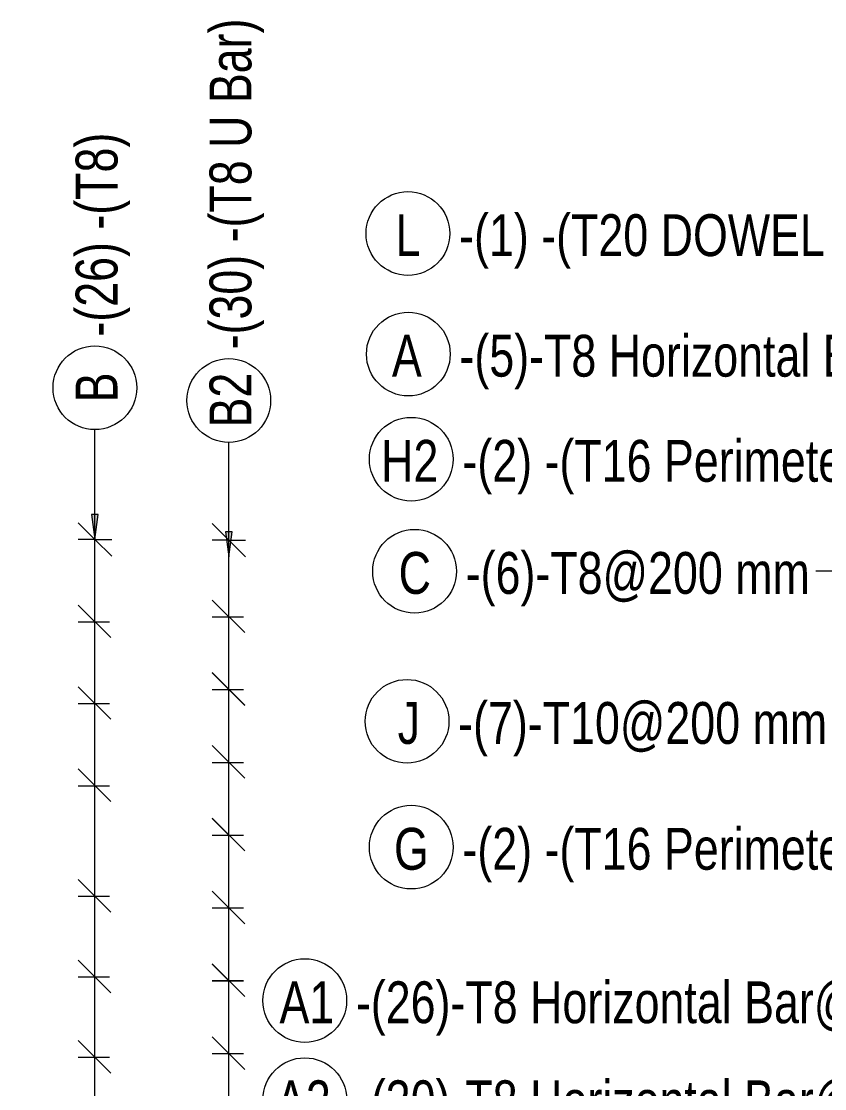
# Model space of a CAD drawing. Header units: millimetres. Extents: x -12508 to 11584, y -2169 to 13538.
# Drawn here: x -12508 to -10590, y 2288 to 4838 of the extents above; entities that cross this region are included whole.
import ezdxf

# ---------------------------------------------------------------- set-up
doc = ezdxf.new("R2010")
doc.units = ezdxf.units.MM
for name, color, linetype, lineweight in [('A-ANNO-DIMS', 211, 'Continuous', 9), ('A-ANNO-DIMS-40', 211, 'Continuous', 9), ('A-DETL-MBND', 5, 'Continuous', 18), ('S-RBAR-IDEN', 171, 'Continuous', 9)]:
    doc.layers.add(name, color=color, linetype=linetype, lineweight=lineweight)
doc.styles.add('Nirmala UI Semilight', font='NirmalaS.ttf', dxfattribs={"width": 0.8, "height": 100})
doc.styles.add('Nirmala UI Semilight_1', font='NirmalaS.ttf', dxfattribs={"height": 100})
doc.dimstyles.new('Arrow_Filled_-_2_5_NI_UI', dxfattribs={"dimscale": 304.8, "dimtxt": 104.736395, "dimasz": 0.262467, "dimexe": 0.131234, "dimexo": 0.0625, "dimgap": 0.131234, "dimtad": 1, "dimdec": 4, "dimzin": 0, "dimdsep": 46, "dimtxsty": 'Nirmala UI Semilight_1', "dimblk1": 'OBLIQUE', "dimblk2": 'OBLIQUE', "dimsah": 1, "dimcen": 0.09, "dimazin": 0, "dimtfac": 1, "dimtdec": 4, "dimtix": 1, "dimtmove": 0, "dimatfit": 3, "dimfxl": 0.131234, "dimfxlon": 1, "dimtvp": 1, "dimtolj": 1, "dimtzin": 0, "dimarcsym": 2})

# ---------------------------------------------------------------- blocks, each defined once
blk = doc.blocks.new('M_Rebar Tag_rfa MARK - ARROW-794226-Elevation Front 1')
at = {"layer": 'S-RBAR-IDEN'}
blk.add_circle((-7744.2, 3994.2), 100, dxfattribs=at)
blk = doc.blocks.new('M_Rebar Tag_rfa Dimension - ARROW-793927-Elevation Front 1')
at = {"layer": 'S-RBAR-IDEN'}
blk.add_circle((-11584.1, 4043.1), 100, dxfattribs=at)
blk = doc.blocks.new('DIMBLOCK43-Elevation Front 1')
at = {"layer": 'A-ANNO-DIMS-40'}
for p, q in [((-12012.7, 3598.5), (-12052.7, 3638.5)), ((-12012.7, 3598.5), (-12052.7, 3598.5)), ((-12012.6, -1352.1), (-12012.7, 3598.5)), ((-12012.7, 3598.5), (-11972.7, 3558.5)), ((-12012.7, 3598.5), (-11972.7, 3598.5)), ((-12012.6, -1352.1), (-12052.6, -1312.1)), ((-12012.6, -1352.1), (-12052.6, -1352.1)), ((-12012.6, -1352.1), (-11972.6, -1392.1)), ((-12012.6, -1352.1), (-11972.6, -1352.1))]:
    blk.add_line(p, q, dxfattribs=at)
at = {"layer": 'A-ANNO-DIMS-40', "color": 0, "insert": (-12183.1, 531.9), "char_height": 100, "width": 1419.083, "attachment_point": 1, "rotation": 90, "line_spacing_factor": 1.142579, "style": 'Nirmala UI Semilight_1'}
blk.add_mtext('T8 U Bar @175 mm', dxfattribs=at)
blk = doc.blocks.new('_Oblique')
at = {"color": 0, "linetype": 'ByBlock', "lineweight": -2}
blk.add_line((-0.5, -0.5), (0.5, 0.5), dxfattribs=at)
blk = doc.blocks.new('DIMBLOCK44-Elevation Front 1')
at = {"layer": 'A-ANNO-DIMS-40'}
for p, q in [((-12332.7, 3599.8), (-12372.7, 3639.8)), ((-12332.7, 3599.8), (-12372.7, 3599.8)), ((-12332.6, -1295.2), (-12332.7, 3599.8)), ((-12332.7, 3599.8), (-12292.7, 3559.8)), ((-12332.7, 3599.8), (-12292.7, 3599.8)), ((-12332.6, -1295.2), (-12372.6, -1255.2)), ((-12332.6, -1295.2), (-12372.6, -1295.2)), ((-12332.6, -1295.2), (-12292.6, -1335.2)), ((-12332.6, -1295.2), (-12292.6, -1295.2))]:
    blk.add_line(p, q, dxfattribs=at)
at = {"layer": 'A-ANNO-DIMS-40', "color": 0, "insert": (-12503.1, 755.3), "char_height": 100, "width": 952.911, "attachment_point": 1, "rotation": 90, "line_spacing_factor": 1.142579, "style": 'Nirmala UI Semilight_1'}
blk.add_mtext('T8@200 mm', dxfattribs=at)

msp = doc.modelspace()

# ---------------------------------------------------------------- hatches: boundary and pattern name
at = {"layer": 'S-RBAR-IDEN'}
for points in [[(-12332.70736, 3599.63856), (-12324.80821, 3659.63856), (-12340.60651, 3659.63856)], [(-12012.92367, 3558.25239), (-12005.02452, 3618.25239), (-12020.82282, 3618.25239)]]:
    msp.add_hatch(color=256, dxfattribs=at).paths.add_polyline_path(points)

# ---------------------------------------------------------------- linework, layer by layer
at = {"layer": 'A-DETL-MBND'}
for p, q in [((-12052.75917, 3455.36115), (-11974.97742, 3377.5794)), ((-12372.79389, 3443.14523), (-12295.01215, 3365.36349)), ((-12372.79389, 3403.14523), (-12297.79389, 3403.14523)), ((-12052.75917, 3415.36115), (-11977.75917, 3415.36115)), ((-12052.79371, 3281.75674), (-11975.01197, 3203.975)), ((-12052.75917, 3281.38108), (-11974.97742, 3203.59933)), ((-12372.79389, 3248.14523), (-12295.01215, 3170.36349)), ((-12052.79371, 3241.75674), (-11977.79371, 3241.75674)), ((-12052.75917, 3241.38108), (-11977.75917, 3241.38108)), ((-12372.79389, 3208.14523), (-12297.79389, 3208.14523)), ((-12052.75917, 3107.40069), (-11974.97742, 3029.61895)), ((-12052.75917, 3067.40069), (-11977.75917, 3067.40069)), ((-12372.7898, 3051.54523), (-12295.00806, 2973.76349)), ((-12372.7898, 3011.54523), (-12297.7898, 3011.54523)), ((-12052.79008, 2933.76467), (-11975.00833, 2855.98292)), ((-12052.75917, 2933.42031), (-11974.97742, 2855.63856)), ((-12052.79008, 2893.76467), (-11977.79008, 2893.76467)), ((-12052.75917, 2893.42031), (-11977.75917, 2893.42031)), ((-12372.78251, 2787.24547), (-12295.00076, 2709.46373)), ((-12052.75917, 2759.43961), (-11974.97742, 2681.65786)), ((-12372.78251, 2747.24547), (-12297.78251, 2747.24547)), ((-12052.75917, 2719.43961), (-11977.75917, 2719.43961)), ((-12372.78251, 2594.74547), (-12295.00076, 2516.96373)), ((-12052.78644, 2585.77259), (-11975.00469, 2507.99084)), ((-12052.75917, 2585.45954), (-11974.97742, 2507.67779)), ((-12372.78251, 2554.74547), (-12297.78251, 2554.74547)), ((-12052.78644, 2545.77259), (-11977.78644, 2545.77259)), ((-12052.75917, 2545.45954), (-11977.75917, 2545.45954)), ((-12372.78251, 2402.70834), (-12295.00076, 2324.92659)), ((-12052.75917, 2411.47915), (-11974.97742, 2333.69741)), ((-12372.78251, 2362.70834), (-12297.78251, 2362.70834)), ((-12052.75917, 2371.47915), (-11977.75917, 2371.47915))]:
    msp.add_line(p, q, dxfattribs=at)
at = {"layer": 'S-RBAR-IDEN'}
for p, q in [((-12332.70736, 3599.63856), (-12332.70736, 3862.59048)), ((-12012.92367, 3558.25239), (-12012.92367, 3832.14784)), ((-12324.80821, 3659.63856), (-12340.60651, 3659.63856)), ((-12340.60651, 3659.63856), (-12332.70736, 3599.63856)), ((-12332.70736, 3599.63856), (-12324.80821, 3659.63856)), ((-12005.02452, 3618.25239), (-12020.82282, 3618.25239)), ((-12020.82282, 3618.25239), (-12012.92367, 3558.25239)), ((-12012.92367, 3558.25239), (-12005.02452, 3618.25239)), ((-9784.80573, 3523.95805), (-10610.80155, 3523.95805))]:
    msp.add_line(p, q, dxfattribs=at)

# ---------------------------------------------------------------- block references
for name, p in [('M_Rebar Tag_rfa MARK - ARROW-794226-Elevation Front 1', (-3840.77311, 337.02468)), ('M_Rebar Tag_rfa Dimension - ARROW-793927-Elevation Front 1', (0, 0)), ('M_Rebar Tag_rfa MARK - ARROW-794226-Elevation Front 1', (-3832.90127, -202.30672)), ('M_Rebar Tag_rfa Dimension - ARROW-793927-Elevation Front 1', (14.9562, -519.09971)), ('M_Rebar Tag_rfa Dimension - ARROW-793927-Elevation Front 1', (-3.10567, -877.61004)), ('M_Rebar Tag_rfa MARK - ARROW-794226-Elevation Front 1', (-3832.90127, -1129.44433)), ('M_Rebar Tag_rfa Dimension - ARROW-793927-Elevation Front 1', (-247.37813, -1545.0984)), ('M_Rebar Tag_rfa Dimension - ARROW-793927-Elevation Front 1', (-247.37813, -1781.73428))]:
    msp.add_blockref(name, p, dxfattribs=at)
at = {"layer": 'S-RBAR-IDEN', "rotation": 89.99999999999991}
for p in [(-8338.53701, 11706.76459), (-8018.75332, 11676.32195)]:
    msp.add_blockref('M_Rebar Tag_rfa MARK - ARROW-794226-Elevation Front 1', p, dxfattribs=at)

# ---------------------------------------------------------------- texts
at = {"layer": 'S-RBAR-IDEN', "char_height": 100, "attachment_point": 1, "rotation": 90, "style": 'Nirmala UI Semilight'}
for s, insert, width in [('-(30) -(T8 U Bar)', (-12059.00557, 4054.35919), 944.0672), ('-(26) -(T8)', (-12378.78926, 4084.80183), 584.9112), ('B', (-12378.78926, 3927.74131), 76.962), ('B2', (-12059.00557, 3867.69867), 148.7932)]:
    msp.add_mtext(s, dxfattribs=dict(at, insert=insert, width=width))
at = {"layer": 'S-RBAR-IDEN', "char_height": 100, "attachment_point": 1, "style": 'Nirmala UI Semilight'}
for s, insert, width in [('L', (-11614.51639, 4377.27693), 64.135), ('-(1) -(T20 DOWEL BAR)', (-11462.73587, 4377.27693), 1336.5734), ('A', (-11623.29826, 4089.13966), 87.2236), ('-(5)-T8 Horizontal Bar@175 mm', (-11461.91774, 4089.13966), 1862.4804), ('H2', (-11649.04455, 3837.94553), 166.751), ('-(2) -(T16 Perimeter Bar)', (-11454.86404, 3837.94553), 1398.143), ('C', (-11607.22206, 3570.03995), 84.6582), ('-(6)-T8@200 mm', (-11446.96155, 3570.03995), 1010.7676), ('-(7)-T10@200 mm', (-11465.02342, 3211.52963), 1059.5102), ('J', (-11609.44393, 3211.52963), 46.1772), ('G', (-11618.32455, 2910.80792), 92.3544), ('-(2) -(T16 Perimeter Bar)', (-11454.86404, 2910.80792), 1398.143), ('A1', (-11891.79639, 2544.04126), 138.5316), ('-(26)-T8 Horizontal Bar@175 mm', (-11709.29587, 2544.04126), 1934.3116), ('A2', (-11900.27639, 2307.40538), 159.0548), ('-(30)-T8 Horizontal Bar@175 mm', (-11709.29587, 2307.40538), 1934.3116)]:
    msp.add_mtext(s, dxfattribs=dict(at, insert=insert, width=width))

# ---------------------------------------------------------------- dimensions: what is measured, and where the dimension line sits
at = {"layer": 'A-ANNO-DIMS'}
for base, p1, p2, text, override, picture, middle in [((-12332.69906, 3599.80312), (-12292.64791, -1295.19646), (-12292.69906, 3599.80354), 'T8@200 mm', {"dimpost": '<>', "dimfxl": 4895}, 'DIMBLOCK44-Elevation Front 1', (-12235.28157, 1152.30414)), ((-12012.69895, 3598.48102), (-11972.64722, -1352.08029), (-11972.69895, 3598.48144), 'T8 U Bar @175 mm', {"dimpost": '<>', "dimfxl": 4950.561725}, 'DIMBLOCK43-Elevation Front 1', (-11915.00223, 1123.20118))]:
    dim = msp.add_linear_dim(base=base, p1=p1, p2=p2, angle=270.00059865, text=text, dimstyle='Arrow_Filled_-_2_5_NI_UI', override=override, dxfattribs=at)
    dim.commit()
    dim.dimension.update_dxf_attribs({"geometry": picture, "text_midpoint": middle})

doc.saveas('drawing.dxf')
